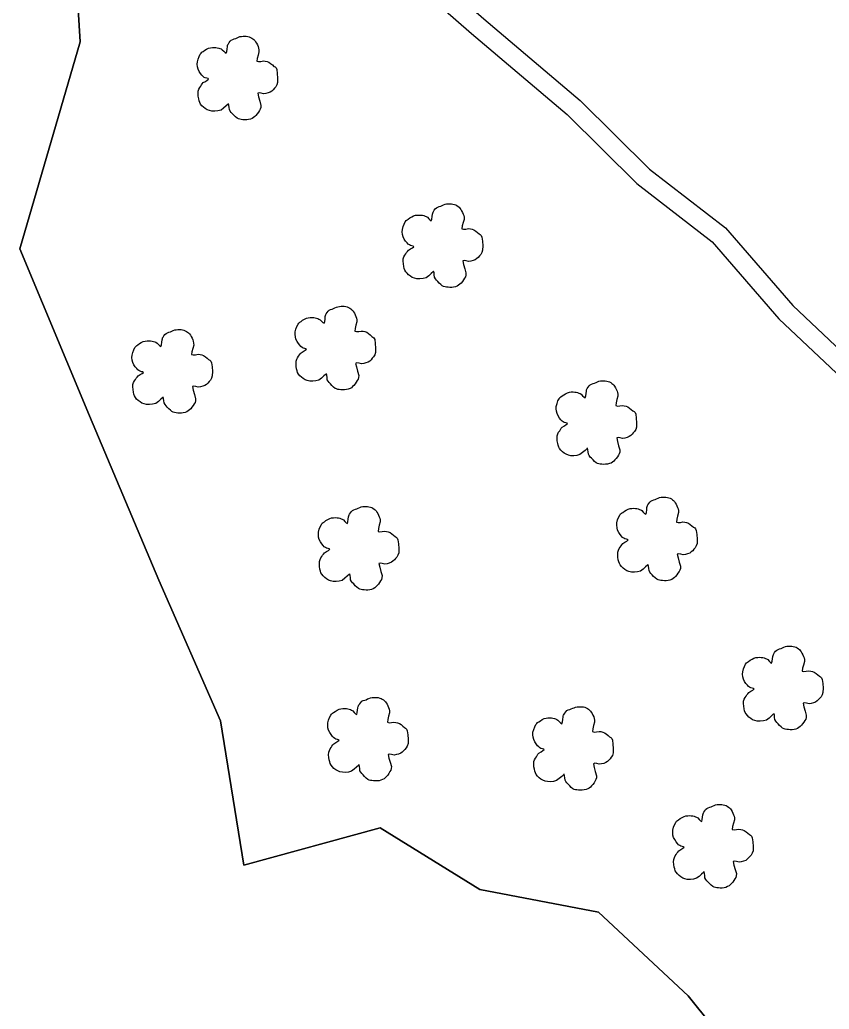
# Model space of a CAD drawing. Extents: x 730929 to 735129, y 7820181 to 7826121.
# Drawn here: x 732055.3 to 732223.7, y 7821801.5 to 7822007.4 of the extents above; entities that cross this region are included whole.
import ezdxf

# ---------------------------------------------------------------- set-up
doc = ezdxf.new("R2010")
doc.units = 0
doc.header["$MEASUREMENT"] = 0
doc.linetypes.add('CONTINUO', pattern=[0])
doc.linetypes.add('LIN0', pattern=[0])
for name, color, linetype in [('0114000475', 1, 'Continuous'), ('0114000475088', 5, 'Continuous'), ('RESERVA', 3, 'Continuous'), ('SIMBOLO ARVORE', 118, 'Continuous')]:
    doc.layers.add(name, color=color, linetype=linetype)

msp = doc.modelspace()

# ---------------------------------------------------------------- linework, layer by layer
at = {"layer": '0114000475'}
msp.add_lwpolyline([(732057.5, 7822173.48), (732067.92, 7822002.83), (732055.34, 7821959.7), (732069.81, 7821924.95), (732084.27, 7821890.78), (732097.07, 7821861.49), (732101.91, 7821831.47), (732130.32, 7821839.25), (732151, 7821826.38), (732175.71, 7821821.65), (732194.39, 7821804.29), (732220.49, 7821771.69), (732225.04, 7821748.82), (732261.54, 7821712.99), (732249.64, 7821670.68), (732220.85, 7821630.71), (732254.54, 7821576.17), (732293.44, 7821555.88), (732294.36, 7821538.18), (732306.06, 7821502.79), (732343.89, 7821482.33), (732391.54, 7821455.55), (732456.35, 7821426.55)], dxfattribs=at)
at = {"layer": '0114000475088', "linetype": 'CONTINUO', "flags": 128}
msp.add_lwpolyline([(732188.52, 7822107.78), (732149.63, 7822096.61), (732121.88, 7822087.84), (732102.39, 7822080.7), (732103.16, 7822077.84), (732106.54, 7822066.32), (732109.41, 7822060.33), (732112.45, 7822056.12), (732118.23, 7822041.94), (732132.13, 7822024.87), (732151.89, 7822007.58), (732171.86, 7821990.63), (732186.31, 7821976.31), (732202.11, 7821964.09), (732216.1, 7821947.93), (732231.33, 7821933.61), (732247.37, 7821921.41), (732267.63, 7821911.45), (732287.87, 7821906.22), (732308.46, 7821903.5), (732328.08, 7821901), (732343.45, 7821901.85), (732357.23, 7821904.57), (732373.42, 7821910.01), (732392.65, 7821918.06), (732414.31, 7821926.47), (732433.8, 7821931.62), (732453.25, 7821936.89), (732472.23, 7821942.43), (732491.03, 7821947.82), (732512.79, 7821954.65), (732526.77, 7821964.84), (732537.44, 7821979.72), (732547.45, 7821995.26), (732559.32, 7822011.61), (732572.44, 7822027.21), (732585.56, 7822041.41), (732592.36, 7822048.53), (732595.48, 7822052.09), (732594.73, 7822058.3), (732591.99, 7822062.49), (732588.33, 7822066.81), (732587.73, 7822067.08), (732584.51, 7822066.74), (732582.53, 7822065.85), (732577.83, 7822063.42), (732569.81, 7822058.67), (732567.39, 7822057.36), (732536.89, 7822046.43), (732503.14, 7822039.22), (732469.02, 7822032.57), (732435.54, 7822029.01), (732401.28, 7822027.75), (732368.07, 7822029.6), (732335.84, 7822035.54), (732303.8, 7822044.63), (732274.2, 7822061.83), (732246.77, 7822084.41), (732219.91, 7822107.92), (732212.18, 7822114.82)], close=True, dxfattribs=at)
at = {"layer": 'RESERVA', "linetype": 'Continuous'}
for points in [[(732456.35, 7821426.55), (732391.54, 7821455.55), (732343.89, 7821482.33), (732306.06, 7821502.79), (732294.36, 7821538.18), (732293.44, 7821555.88), (732254.54, 7821576.17), (732220.85, 7821630.71), (732249.64, 7821670.68), (732261.54, 7821712.99), (732225.04, 7821748.82), (732220.49, 7821771.69), (732194.39, 7821804.29), (732175.71, 7821821.65), (732151, 7821826.38), (732130.32, 7821839.25), (732101.91, 7821831.47), (732097.07, 7821861.49), (732084.27, 7821890.78), (732069.81, 7821924.95), (732055.34, 7821959.7), (732067.92, 7822002.83), (732057.5, 7822173.48)], [(732129.24, 7822022.08), (732149.27, 7822004.54), (732169.16, 7821987.68), (732183.67, 7821973.3), (732199.34, 7821961.17), (732213.21, 7821945.15), (732228.74, 7821930.55), (732245.26, 7821917.99), (732266.24, 7821907.68), (732287.11, 7821902.29), (732307.94, 7821899.53), (732327.94, 7821896.99), (732343.95, 7821897.87), (732358.26, 7821900.69), (732374.83, 7821906.26), (732394.14, 7821914.35), (732415.54, 7821922.66)]]:
    msp.add_lwpolyline(points, dxfattribs=at)
at = {"layer": 'SIMBOLO ARVORE', "linetype": 'LIN0', "elevation": 716.76, "flags": 128}
for points in [[(732098.69, 7821989.87), (732098.24, 7821989.48), (732097.74, 7821989.03), (732097.19, 7821988.61), (732096.55, 7821988.43), (732095.9, 7821988.36), (732095.28, 7821988.39), (732094.77, 7821988.5), (732094.32, 7821988.68), (732093.92, 7821988.92), (732093.54, 7821989.2), (732093.22, 7821989.52), (732092.95, 7821989.87), (732092.77, 7821990.19), (732092.64, 7821990.55), (732092.55, 7821990.95), (732092.47, 7821991.48), (732092.43, 7821992.03), (732092.44, 7821992.56), (732092.58, 7821992.94), (732092.76, 7821993.28), (732092.97, 7821993.57), (732093.12, 7821993.84), (732093.3, 7821994.08), (732093.51, 7821994.32), (732093.94, 7821994.59), (732094.33, 7821994.85), (732094.61, 7821995.07), (732094.49, 7821995.16), (732094.24, 7821995.22), (732093.91, 7821995.29), (732093.69, 7821995.42), (732093.46, 7821995.61), (732093.22, 7821995.86), (732092.93, 7821996.23), (732092.65, 7821996.66), (732092.41, 7821997.14), (732092.29, 7821997.63), (732092.24, 7821998.14), (732092.27, 7821998.66), (732092.42, 7821999.23), (732092.62, 7821999.78), (732092.85, 7822000.24), (732093.03, 7822000.49), (732093.23, 7822000.67), (732093.47, 7822000.81), (732093.81, 7822001.06), (732094.19, 7822001.3), (732094.59, 7822001.5), (732094.99, 7822001.6), (732095.39, 7822001.65), (732095.77, 7822001.66), (732096.1, 7822001.64), (732096.42, 7822001.59), (732096.71, 7822001.52), (732096.96, 7822001.44), (732097.21, 7822001.33), (732097.45, 7822001.18), (732097.75, 7822000.85), (732098.03, 7822000.58), (732098.27, 7822000.45), (732098.39, 7822000.82), (732098.46, 7822001.32), (732098.51, 7822001.84), (732098.56, 7822002.07), (732098.63, 7822002.24), (732098.72, 7822002.4), (732098.88, 7822002.66), (732099.09, 7822002.93), (732099.33, 7822003.17), (732099.62, 7822003.3), (732099.92, 7822003.41), (732100.24, 7822003.5), (732100.53, 7822003.64), (732100.82, 7822003.78), (732101.12, 7822003.89), (732101.45, 7822003.95), (732101.78, 7822003.98), (732102.12, 7822003.98), (732102.44, 7822003.97), (732102.76, 7822003.92), (732103.06, 7822003.85), (732103.34, 7822003.74), (732103.59, 7822003.61), (732103.83, 7822003.45), (732104.03, 7822003.27), (732104.22, 7822003.07), (732104.39, 7822002.83), (732104.58, 7822002.53), (732104.75, 7822002.2), (732104.89, 7822001.85), (732105.01, 7822001.53), (732105.08, 7822001.18), (732105.09, 7822000.76), (732104.89, 7822000.06), (732104.71, 7821999.38), (732104.63, 7821998.81), (732104.99, 7821998.71), (732105.47, 7821998.74), (732106, 7821998.83), (732106.39, 7821998.79), (732106.77, 7821998.7), (732107.13, 7821998.56), (732107.51, 7821998.3), (732107.87, 7821998.01), (732108.19, 7821997.71), (732108.44, 7821997.58), (732108.64, 7821997.38), (732108.78, 7821997.04), (732108.9, 7821996.2), (732108.96, 7821995.26), (732108.94, 7821994.36), (732108.78, 7821993.85), (732108.56, 7821993.46), (732108.28, 7821993.16), (732108.03, 7821992.84), (732107.74, 7821992.58), (732107.41, 7821992.36), (732106.98, 7821992.19), (732106.51, 7821992.06), (732106.04, 7821991.99), (732105.53, 7821992.13), (732105.11, 7821992.2), (732104.83, 7821992.1), (732104.98, 7821991.35), (732105.23, 7821990.47), (732105.47, 7821989.59), (732105.46, 7821989.14), (732105.35, 7821988.81), (732105.18, 7821988.52), (732104.97, 7821988.16), (732104.72, 7821987.82), (732104.46, 7821987.5), (732104.21, 7821987.25), (732103.95, 7821987.04), (732103.66, 7821986.87), (732103.3, 7821986.74), (732102.92, 7821986.65), (732102.53, 7821986.59), (732102.14, 7821986.58), (732101.76, 7821986.61), (732101.4, 7821986.66), (732101.11, 7821986.69), (732100.83, 7821986.77), (732100.56, 7821986.9), (732100.23, 7821987.18), (732099.9, 7821987.5), (732099.59, 7821987.85), (732099.33, 7821988.12), (732099.11, 7821988.39), (732098.94, 7821988.7), (732098.88, 7821989.17), (732098.83, 7821989.63), (732098.74, 7821990), (732098.74, 7821990)], [(732141.36, 7821954.99), (732140.91, 7821954.59), (732140.4, 7821954.14), (732139.85, 7821953.73), (732139.21, 7821953.55), (732138.57, 7821953.48), (732137.94, 7821953.5), (732137.44, 7821953.61), (732136.98, 7821953.79), (732136.58, 7821954.03), (732136.21, 7821954.32), (732135.88, 7821954.64), (732135.62, 7821954.98), (732135.43, 7821955.31), (732135.31, 7821955.67), (732135.22, 7821956.07), (732135.13, 7821956.6), (732135.09, 7821957.15), (732135.11, 7821957.67), (732135.24, 7821958.06), (732135.42, 7821958.39), (732135.63, 7821958.69), (732135.79, 7821958.95), (732135.96, 7821959.2), (732136.18, 7821959.44), (732136.6, 7821959.71), (732137, 7821959.97), (732137.28, 7821960.18), (732137.16, 7821960.27), (732136.9, 7821960.34), (732136.58, 7821960.41), (732136.36, 7821960.54), (732136.13, 7821960.72), (732135.89, 7821960.97), (732135.59, 7821961.35), (732135.31, 7821961.78), (732135.08, 7821962.25), (732134.95, 7821962.74), (732134.9, 7821963.25), (732134.93, 7821963.78), (732135.08, 7821964.35), (732135.28, 7821964.89), (732135.52, 7821965.36), (732135.7, 7821965.61), (732135.89, 7821965.78), (732136.13, 7821965.93), (732136.47, 7821966.18), (732136.85, 7821966.41), (732137.25, 7821966.61), (732137.65, 7821966.71), (732138.05, 7821966.76), (732138.43, 7821966.77), (732138.77, 7821966.76), (732139.08, 7821966.71), (732139.37, 7821966.64), (732139.63, 7821966.55), (732139.87, 7821966.44), (732140.12, 7821966.29), (732140.41, 7821965.97), (732140.69, 7821965.7), (732140.93, 7821965.57), (732141.05, 7821965.94), (732141.13, 7821966.44), (732141.18, 7821966.96), (732141.23, 7821967.18), (732141.29, 7821967.36), (732141.39, 7821967.51), (732141.55, 7821967.78), (732141.75, 7821968.04), (732142, 7821968.28), (732142.28, 7821968.42), (732142.59, 7821968.52), (732142.9, 7821968.62), (732143.19, 7821968.76), (732143.49, 7821968.89), (732143.79, 7821969.01), (732144.12, 7821969.07), (732144.45, 7821969.1), (732144.78, 7821969.1), (732145.11, 7821969.08), (732145.43, 7821969.04), (732145.73, 7821968.97), (732146, 7821968.86), (732146.26, 7821968.72), (732146.49, 7821968.56), (732146.7, 7821968.39), (732146.88, 7821968.19), (732147.06, 7821967.95), (732147.24, 7821967.65), (732147.41, 7821967.32), (732147.56, 7821966.97), (732147.67, 7821966.65), (732147.74, 7821966.3), (732147.75, 7821965.87), (732147.55, 7821965.18), (732147.37, 7821964.49), (732147.3, 7821963.92), (732147.65, 7821963.82), (732148.13, 7821963.86), (732148.66, 7821963.95), (732149.06, 7821963.9), (732149.43, 7821963.81), (732149.79, 7821963.67), (732150.18, 7821963.42), (732150.54, 7821963.13), (732150.86, 7821962.83), (732151.11, 7821962.7), (732151.3, 7821962.5), (732151.45, 7821962.16), (732151.57, 7821961.31), (732151.63, 7821960.38), (732151.61, 7821959.47), (732151.45, 7821958.96), (732151.22, 7821958.58), (732150.95, 7821958.27), (732150.7, 7821957.96), (732150.41, 7821957.69), (732150.08, 7821957.47), (732149.64, 7821957.3), (732149.17, 7821957.18), (732148.7, 7821957.11), (732148.2, 7821957.24), (732147.78, 7821957.32), (732147.5, 7821957.21), (732147.64, 7821956.47), (732147.89, 7821955.58), (732148.14, 7821954.71), (732148.12, 7821954.26), (732148.02, 7821953.92), (732147.84, 7821953.64), (732147.63, 7821953.28), (732147.39, 7821952.93), (732147.12, 7821952.62), (732146.88, 7821952.37), (732146.61, 7821952.16), (732146.32, 7821951.99), (732145.97, 7821951.85), (732145.58, 7821951.76), (732145.19, 7821951.71), (732144.8, 7821951.7), (732144.42, 7821951.73), (732144.07, 7821951.78), (732143.78, 7821951.81), (732143.5, 7821951.88), (732143.22, 7821952.01), (732142.9, 7821952.29), (732142.57, 7821952.62), (732142.26, 7821952.96), (732142, 7821953.23), (732141.78, 7821953.51), (732141.6, 7821953.82), (732141.55, 7821954.29), (732141.5, 7821954.74), (732141.4, 7821955.12), (732141.4, 7821955.12)], [(732119.05, 7821933.67), (732118.6, 7821933.27), (732118.1, 7821932.83), (732117.55, 7821932.41), (732116.91, 7821932.23), (732116.26, 7821932.16), (732115.64, 7821932.19), (732115.13, 7821932.3), (732114.68, 7821932.48), (732114.28, 7821932.72), (732113.91, 7821933), (732113.58, 7821933.32), (732113.31, 7821933.66), (732113.13, 7821933.99), (732113, 7821934.35), (732112.92, 7821934.75), (732112.83, 7821935.28), (732112.79, 7821935.83), (732112.81, 7821936.36), (732112.94, 7821936.74), (732113.12, 7821937.08), (732113.33, 7821937.37), (732113.48, 7821937.64), (732113.66, 7821937.88), (732113.88, 7821938.12), (732114.3, 7821938.39), (732114.69, 7821938.65), (732114.98, 7821938.86), (732114.85, 7821938.95), (732114.6, 7821939.02), (732114.28, 7821939.09), (732114.05, 7821939.22), (732113.82, 7821939.41), (732113.59, 7821939.66), (732113.29, 7821940.03), (732113.01, 7821940.46), (732112.78, 7821940.94), (732112.65, 7821941.42), (732112.6, 7821941.93), (732112.63, 7821942.46), (732112.78, 7821943.03), (732112.98, 7821943.57), (732113.22, 7821944.04), (732113.39, 7821944.29), (732113.59, 7821944.46), (732113.83, 7821944.61), (732114.17, 7821944.86), (732114.55, 7821945.09), (732114.95, 7821945.3), (732115.35, 7821945.4), (732115.75, 7821945.45), (732116.13, 7821945.45), (732116.47, 7821945.44), (732116.78, 7821945.39), (732117.07, 7821945.32), (732117.33, 7821945.24), (732117.57, 7821945.12), (732117.81, 7821944.98), (732118.11, 7821944.65), (732118.39, 7821944.38), (732118.63, 7821944.25), (732118.75, 7821944.62), (732118.82, 7821945.12), (732118.88, 7821945.64), (732118.93, 7821945.87), (732118.99, 7821946.04), (732119.08, 7821946.19), (732119.25, 7821946.46), (732119.45, 7821946.73), (732119.69, 7821946.97), (732119.98, 7821947.1), (732120.28, 7821947.21), (732120.6, 7821947.3), (732120.89, 7821947.44), (732121.18, 7821947.58), (732121.49, 7821947.69), (732121.81, 7821947.75), (732122.15, 7821947.78), (732122.48, 7821947.78), (732122.81, 7821947.77), (732123.12, 7821947.72), (732123.42, 7821947.65), (732123.7, 7821947.54), (732123.95, 7821947.41), (732124.19, 7821947.24), (732124.39, 7821947.07), (732124.58, 7821946.87), (732124.76, 7821946.63), (732124.94, 7821946.33), (732125.11, 7821946), (732125.25, 7821945.65), (732125.37, 7821945.33), (732125.44, 7821944.98), (732125.45, 7821944.55), (732125.25, 7821943.86), (732125.07, 7821943.18), (732125, 7821942.61), (732125.35, 7821942.51), (732125.83, 7821942.54), (732126.36, 7821942.63), (732126.76, 7821942.58), (732127.13, 7821942.5), (732127.49, 7821942.36), (732127.87, 7821942.1), (732128.23, 7821941.81), (732128.56, 7821941.51), (732128.8, 7821941.38), (732129, 7821941.18), (732129.15, 7821940.84), (732129.27, 7821940), (732129.32, 7821939.06), (732129.31, 7821938.16), (732129.15, 7821937.65), (732128.92, 7821937.26), (732128.65, 7821936.96), (732128.39, 7821936.64), (732128.11, 7821936.38), (732127.77, 7821936.16), (732127.34, 7821935.98), (732126.87, 7821935.86), (732126.4, 7821935.79), (732125.9, 7821935.92), (732125.47, 7821936), (732125.19, 7821935.9), (732125.34, 7821935.15), (732125.59, 7821934.27), (732125.84, 7821933.39), (732125.82, 7821932.94), (732125.71, 7821932.6), (732125.54, 7821932.32), (732125.33, 7821931.96), (732125.09, 7821931.62), (732124.82, 7821931.3), (732124.57, 7821931.05), (732124.31, 7821930.84), (732124.02, 7821930.67), (732123.66, 7821930.54), (732123.28, 7821930.44), (732122.89, 7821930.39), (732122.5, 7821930.38), (732122.12, 7821930.41), (732121.77, 7821930.46), (732121.47, 7821930.49), (732121.2, 7821930.57), (732120.92, 7821930.7), (732120.59, 7821930.97), (732120.27, 7821931.3), (732119.96, 7821931.65), (732119.7, 7821931.91), (732119.48, 7821932.19), (732119.3, 7821932.5), (732119.24, 7821932.97), (732119.19, 7821933.42), (732119.1, 7821933.8), (732119.1, 7821933.8)], [(732085.11, 7821928.82), (732084.66, 7821928.43), (732084.16, 7821927.98), (732083.61, 7821927.56), (732082.97, 7821927.39), (732082.33, 7821927.32), (732081.7, 7821927.34), (732081.2, 7821927.45), (732080.74, 7821927.63), (732080.34, 7821927.87), (732079.97, 7821928.15), (732079.64, 7821928.47), (732079.38, 7821928.82), (732079.19, 7821929.15), (732079.06, 7821929.5), (732078.98, 7821929.91), (732078.89, 7821930.44), (732078.85, 7821930.99), (732078.87, 7821931.51), (732079, 7821931.9), (732079.18, 7821932.23), (732079.39, 7821932.52), (732079.54, 7821932.79), (732079.72, 7821933.04), (732079.94, 7821933.27), (732080.36, 7821933.55), (732080.76, 7821933.8), (732081.04, 7821934.02), (732080.92, 7821934.11), (732080.66, 7821934.17), (732080.34, 7821934.24), (732080.11, 7821934.38), (732079.89, 7821934.56), (732079.65, 7821934.81), (732079.35, 7821935.18), (732079.07, 7821935.61), (732078.84, 7821936.09), (732078.71, 7821936.58), (732078.66, 7821937.09), (732078.69, 7821937.61), (732078.84, 7821938.19), (732079.04, 7821938.73), (732079.28, 7821939.2), (732079.46, 7821939.44), (732079.65, 7821939.62), (732079.89, 7821939.77), (732080.23, 7821940.01), (732080.61, 7821940.25), (732081.01, 7821940.45), (732081.41, 7821940.55), (732081.81, 7821940.6), (732082.19, 7821940.61), (732082.53, 7821940.59), (732082.84, 7821940.55), (732083.13, 7821940.47), (732083.39, 7821940.39), (732083.63, 7821940.28), (732083.88, 7821940.13), (732084.17, 7821939.81), (732084.45, 7821939.53), (732084.69, 7821939.4), (732084.81, 7821939.78), (732084.89, 7821940.28), (732084.94, 7821940.79), (732084.99, 7821941.02), (732085.05, 7821941.19), (732085.15, 7821941.35), (732085.31, 7821941.62), (732085.51, 7821941.88), (732085.75, 7821942.12), (732086.04, 7821942.26), (732086.35, 7821942.36), (732086.66, 7821942.45), (732086.95, 7821942.6), (732087.25, 7821942.73), (732087.55, 7821942.85), (732087.88, 7821942.91), (732088.21, 7821942.94), (732088.54, 7821942.94), (732088.87, 7821942.92), (732089.18, 7821942.88), (732089.48, 7821942.8), (732089.76, 7821942.7), (732090.02, 7821942.56), (732090.25, 7821942.4), (732090.46, 7821942.23), (732090.64, 7821942.02), (732090.82, 7821941.79), (732091, 7821941.49), (732091.17, 7821941.16), (732091.32, 7821940.8), (732091.43, 7821940.49), (732091.5, 7821940.13), (732091.51, 7821939.71), (732091.31, 7821939.02), (732091.13, 7821938.33), (732091.06, 7821937.76), (732091.41, 7821937.66), (732091.89, 7821937.7), (732092.42, 7821937.78), (732092.82, 7821937.74), (732093.19, 7821937.65), (732093.55, 7821937.51), (732093.94, 7821937.26), (732094.29, 7821936.97), (732094.62, 7821936.67), (732094.86, 7821936.53), (732095.06, 7821936.33), (732095.21, 7821935.99), (732095.33, 7821935.15), (732095.39, 7821934.21), (732095.37, 7821933.31), (732095.21, 7821932.8), (732094.98, 7821932.41), (732094.71, 7821932.11), (732094.46, 7821931.8), (732094.17, 7821931.53), (732093.84, 7821931.31), (732093.4, 7821931.14), (732092.93, 7821931.02), (732092.46, 7821930.94), (732091.96, 7821931.08), (732091.53, 7821931.15), (732091.26, 7821931.05), (732091.4, 7821930.31), (732091.65, 7821929.42), (732091.9, 7821928.55), (732091.88, 7821928.1), (732091.78, 7821927.76), (732091.6, 7821927.48), (732091.39, 7821927.12), (732091.15, 7821926.77), (732090.88, 7821926.46), (732090.64, 7821926.21), (732090.37, 7821925.99), (732090.08, 7821925.82), (732089.73, 7821925.69), (732089.34, 7821925.6), (732088.95, 7821925.55), (732088.56, 7821925.54), (732088.18, 7821925.56), (732087.83, 7821925.61), (732087.53, 7821925.65), (732087.26, 7821925.72), (732086.98, 7821925.85), (732086.65, 7821926.13), (732086.33, 7821926.45), (732086.02, 7821926.8), (732085.76, 7821927.07), (732085.54, 7821927.35), (732085.36, 7821927.66), (732085.31, 7821928.12), (732085.25, 7821928.58), (732085.16, 7821928.95), (732085.16, 7821928.95)], [(732173.35, 7821918.16), (732172.9, 7821917.77), (732172.4, 7821917.32), (732171.85, 7821916.9), (732171.21, 7821916.73), (732170.56, 7821916.66), (732169.94, 7821916.68), (732169.44, 7821916.79), (732168.98, 7821916.97), (732168.58, 7821917.21), (732168.21, 7821917.5), (732167.88, 7821917.81), (732167.62, 7821918.16), (732167.43, 7821918.49), (732167.3, 7821918.85), (732167.22, 7821919.25), (732167.13, 7821919.78), (732167.09, 7821920.33), (732167.11, 7821920.85), (732167.24, 7821921.24), (732167.42, 7821921.57), (732167.63, 7821921.87), (732167.78, 7821922.13), (732167.96, 7821922.38), (732168.18, 7821922.61), (732168.6, 7821922.89), (732169, 7821923.14), (732169.28, 7821923.36), (732169.16, 7821923.45), (732168.9, 7821923.51), (732168.58, 7821923.58), (732168.35, 7821923.72), (732168.13, 7821923.9), (732167.89, 7821924.15), (732167.59, 7821924.52), (732167.31, 7821924.96), (732167.08, 7821925.43), (732166.95, 7821925.92), (732166.9, 7821926.43), (732166.93, 7821926.95), (732167.08, 7821927.53), (732167.28, 7821928.07), (732167.52, 7821928.54), (732167.69, 7821928.79), (732167.89, 7821928.96), (732168.13, 7821929.11), (732168.47, 7821929.35), (732168.85, 7821929.59), (732169.25, 7821929.79), (732169.65, 7821929.89), (732170.05, 7821929.94), (732170.43, 7821929.95), (732170.77, 7821929.93), (732171.08, 7821929.89), (732171.37, 7821929.82), (732171.63, 7821929.73), (732171.87, 7821929.62), (732172.12, 7821929.47), (732172.41, 7821929.15), (732172.69, 7821928.87), (732172.93, 7821928.74), (732173.05, 7821929.12), (732173.13, 7821929.62), (732173.18, 7821930.13), (732173.23, 7821930.36), (732173.29, 7821930.53), (732173.38, 7821930.69), (732173.55, 7821930.96), (732173.75, 7821931.22), (732173.99, 7821931.46), (732174.28, 7821931.6), (732174.59, 7821931.7), (732174.9, 7821931.8), (732175.19, 7821931.94), (732175.49, 7821932.07), (732175.79, 7821932.19), (732176.11, 7821932.25), (732176.45, 7821932.28), (732176.78, 7821932.28), (732177.11, 7821932.26), (732177.42, 7821932.22), (732177.72, 7821932.15), (732178, 7821932.04), (732178.26, 7821931.9), (732178.49, 7821931.74), (732178.7, 7821931.57), (732178.88, 7821931.36), (732179.06, 7821931.13), (732179.24, 7821930.83), (732179.41, 7821930.5), (732179.56, 7821930.14), (732179.67, 7821929.83), (732179.74, 7821929.47), (732179.75, 7821929.05), (732179.55, 7821928.36), (732179.37, 7821927.67), (732179.3, 7821927.1), (732179.65, 7821927), (732180.13, 7821927.04), (732180.66, 7821927.12), (732181.06, 7821927.08), (732181.43, 7821926.99), (732181.79, 7821926.85), (732182.17, 7821926.6), (732182.53, 7821926.31), (732182.86, 7821926.01), (732183.1, 7821925.87), (732183.3, 7821925.68), (732183.45, 7821925.34), (732183.57, 7821924.49), (732183.63, 7821923.55), (732183.61, 7821922.65), (732183.45, 7821922.14), (732183.22, 7821921.75), (732182.95, 7821921.45), (732182.7, 7821921.14), (732182.41, 7821920.87), (732182.08, 7821920.65), (732181.64, 7821920.48), (732181.17, 7821920.36), (732180.7, 7821920.28), (732180.2, 7821920.42), (732179.77, 7821920.49), (732179.49, 7821920.39), (732179.64, 7821919.65), (732179.89, 7821918.76), (732180.14, 7821917.89), (732180.12, 7821917.44), (732180.02, 7821917.1), (732179.84, 7821916.82), (732179.63, 7821916.46), (732179.39, 7821916.11), (732179.12, 7821915.8), (732178.88, 7821915.55), (732178.61, 7821915.34), (732178.32, 7821915.16), (732177.97, 7821915.03), (732177.58, 7821914.94), (732177.19, 7821914.89), (732176.8, 7821914.88), (732176.42, 7821914.9), (732176.07, 7821914.95), (732175.77, 7821914.99), (732175.5, 7821915.06), (732175.22, 7821915.19), (732174.89, 7821915.47), (732174.57, 7821915.8), (732174.26, 7821916.14), (732174, 7821916.41), (732173.78, 7821916.69), (732173.6, 7821917), (732173.55, 7821917.47), (732173.49, 7821917.92), (732173.4, 7821918.29), (732173.4, 7821918.29)], [(732185.96, 7821893.94), (732185.51, 7821893.55), (732185.01, 7821893.1), (732184.46, 7821892.68), (732183.82, 7821892.5), (732183.17, 7821892.43), (732182.55, 7821892.46), (732182.04, 7821892.57), (732181.59, 7821892.75), (732181.19, 7821892.99), (732180.81, 7821893.27), (732180.49, 7821893.59), (732180.22, 7821893.94), (732180.04, 7821894.26), (732179.91, 7821894.62), (732179.82, 7821895.02), (732179.74, 7821895.55), (732179.7, 7821896.1), (732179.71, 7821896.63), (732179.85, 7821897.01), (732180.03, 7821897.35), (732180.24, 7821897.64), (732180.39, 7821897.91), (732180.57, 7821898.15), (732180.78, 7821898.39), (732181.21, 7821898.66), (732181.6, 7821898.92), (732181.88, 7821899.14), (732181.76, 7821899.23), (732181.51, 7821899.29), (732181.18, 7821899.36), (732180.96, 7821899.49), (732180.73, 7821899.68), (732180.49, 7821899.93), (732180.2, 7821900.3), (732179.92, 7821900.73), (732179.68, 7821901.21), (732179.56, 7821901.7), (732179.51, 7821902.21), (732179.54, 7821902.73), (732179.69, 7821903.3), (732179.89, 7821903.85), (732180.12, 7821904.31), (732180.3, 7821904.56), (732180.5, 7821904.74), (732180.74, 7821904.88), (732181.08, 7821905.13), (732181.46, 7821905.37), (732181.86, 7821905.57), (732182.26, 7821905.67), (732182.66, 7821905.72), (732183.04, 7821905.73), (732183.37, 7821905.71), (732183.69, 7821905.66), (732183.98, 7821905.59), (732184.23, 7821905.51), (732184.48, 7821905.4), (732184.72, 7821905.25), (732185.02, 7821904.92), (732185.3, 7821904.65), (732185.54, 7821904.52), (732185.66, 7821904.89), (732185.73, 7821905.39), (732185.78, 7821905.91), (732185.83, 7821906.14), (732185.9, 7821906.31), (732185.99, 7821906.47), (732186.15, 7821906.73), (732186.36, 7821907), (732186.6, 7821907.24), (732186.89, 7821907.37), (732187.19, 7821907.48), (732187.51, 7821907.57), (732187.8, 7821907.71), (732188.09, 7821907.85), (732188.39, 7821907.96), (732188.72, 7821908.02), (732189.05, 7821908.05), (732189.39, 7821908.05), (732189.71, 7821908.04), (732190.03, 7821907.99), (732190.33, 7821907.92), (732190.61, 7821907.81), (732190.86, 7821907.68), (732191.1, 7821907.52), (732191.3, 7821907.34), (732191.49, 7821907.14), (732191.66, 7821906.9), (732191.85, 7821906.6), (732192.02, 7821906.27), (732192.16, 7821905.92), (732192.28, 7821905.6), (732192.35, 7821905.25), (732192.36, 7821904.83), (732192.16, 7821904.13), (732191.98, 7821903.45), (732191.9, 7821902.88), (732192.26, 7821902.78), (732192.74, 7821902.81), (732193.27, 7821902.9), (732193.66, 7821902.86), (732194.04, 7821902.77), (732194.4, 7821902.63), (732194.78, 7821902.37), (732195.14, 7821902.08), (732195.46, 7821901.78), (732195.71, 7821901.65), (732195.91, 7821901.45), (732196.05, 7821901.11), (732196.17, 7821900.27), (732196.23, 7821899.33), (732196.21, 7821898.43), (732196.05, 7821897.92), (732195.83, 7821897.53), (732195.55, 7821897.23), (732195.3, 7821896.91), (732195.01, 7821896.65), (732194.68, 7821896.43), (732194.25, 7821896.25), (732193.78, 7821896.13), (732193.31, 7821896.06), (732192.8, 7821896.2), (732192.38, 7821896.27), (732192.1, 7821896.17), (732192.25, 7821895.42), (732192.5, 7821894.54), (732192.74, 7821893.66), (732192.73, 7821893.21), (732192.62, 7821892.88), (732192.45, 7821892.59), (732192.24, 7821892.23), (732191.99, 7821891.89), (732191.73, 7821891.57), (732191.48, 7821891.32), (732191.22, 7821891.11), (732190.93, 7821890.94), (732190.57, 7821890.81), (732190.19, 7821890.72), (732189.8, 7821890.66), (732189.41, 7821890.65), (732189.03, 7821890.68), (732188.67, 7821890.73), (732188.38, 7821890.76), (732188.1, 7821890.84), (732187.83, 7821890.97), (732187.5, 7821891.25), (732187.17, 7821891.57), (732186.86, 7821891.92), (732186.6, 7821892.19), (732186.38, 7821892.46), (732186.21, 7821892.77), (732186.15, 7821893.24), (732186.1, 7821893.69), (732186.01, 7821894.07), (732186.01, 7821894.07)], [(732123.9, 7821892), (732123.45, 7821891.61), (732122.95, 7821891.16), (732122.4, 7821890.74), (732121.76, 7821890.57), (732121.11, 7821890.5), (732120.49, 7821890.52), (732119.98, 7821890.63), (732119.53, 7821890.81), (732119.13, 7821891.05), (732118.75, 7821891.33), (732118.43, 7821891.65), (732118.16, 7821892), (732117.98, 7821892.33), (732117.85, 7821892.68), (732117.76, 7821893.08), (732117.68, 7821893.62), (732117.64, 7821894.17), (732117.66, 7821894.69), (732117.79, 7821895.08), (732117.97, 7821895.41), (732118.18, 7821895.7), (732118.33, 7821895.97), (732118.51, 7821896.22), (732118.73, 7821896.45), (732119.15, 7821896.73), (732119.54, 7821896.98), (732119.83, 7821897.2), (732119.7, 7821897.29), (732119.45, 7821897.35), (732119.13, 7821897.42), (732118.9, 7821897.55), (732118.67, 7821897.74), (732118.44, 7821897.99), (732118.14, 7821898.36), (732117.86, 7821898.79), (732117.62, 7821899.27), (732117.5, 7821899.76), (732117.45, 7821900.27), (732117.48, 7821900.79), (732117.63, 7821901.37), (732117.83, 7821901.91), (732118.06, 7821902.38), (732118.24, 7821902.62), (732118.44, 7821902.8), (732118.68, 7821902.94), (732119.02, 7821903.19), (732119.4, 7821903.43), (732119.8, 7821903.63), (732120.2, 7821903.73), (732120.6, 7821903.78), (732120.98, 7821903.79), (732121.32, 7821903.77), (732121.63, 7821903.73), (732121.92, 7821903.65), (732122.18, 7821903.57), (732122.42, 7821903.46), (732122.66, 7821903.31), (732122.96, 7821902.99), (732123.24, 7821902.71), (732123.48, 7821902.58), (732123.6, 7821902.95), (732123.67, 7821903.46), (732123.72, 7821903.97), (732123.78, 7821904.2), (732123.84, 7821904.37), (732123.93, 7821904.53), (732124.1, 7821904.79), (732124.3, 7821905.06), (732124.54, 7821905.3), (732124.83, 7821905.43), (732125.13, 7821905.54), (732125.45, 7821905.63), (732125.74, 7821905.77), (732126.03, 7821905.91), (732126.33, 7821906.03), (732126.66, 7821906.09), (732127, 7821906.12), (732127.33, 7821906.12), (732127.66, 7821906.1), (732127.97, 7821906.05), (732128.27, 7821905.98), (732128.55, 7821905.87), (732128.8, 7821905.74), (732129.04, 7821905.58), (732129.24, 7821905.4), (732129.43, 7821905.2), (732129.61, 7821904.96), (732129.79, 7821904.66), (732129.96, 7821904.33), (732130.1, 7821903.98), (732130.22, 7821903.67), (732130.29, 7821903.31), (732130.3, 7821902.89), (732130.1, 7821902.19), (732129.92, 7821901.51), (732129.85, 7821900.94), (732130.2, 7821900.84), (732130.68, 7821900.88), (732131.21, 7821900.96), (732131.6, 7821900.92), (732131.98, 7821900.83), (732132.34, 7821900.69), (732132.72, 7821900.44), (732133.08, 7821900.15), (732133.4, 7821899.85), (732133.65, 7821899.71), (732133.85, 7821899.51), (732133.99, 7821899.17), (732134.11, 7821898.33), (732134.17, 7821897.39), (732134.15, 7821896.49), (732134, 7821895.98), (732133.77, 7821895.59), (732133.5, 7821895.29), (732133.24, 7821894.98), (732132.96, 7821894.71), (732132.62, 7821894.49), (732132.19, 7821894.32), (732131.72, 7821894.19), (732131.25, 7821894.12), (732130.74, 7821894.26), (732130.32, 7821894.33), (732130.04, 7821894.23), (732130.19, 7821893.48), (732130.44, 7821892.6), (732130.69, 7821891.72), (732130.67, 7821891.28), (732130.56, 7821890.94), (732130.39, 7821890.66), (732130.18, 7821890.29), (732129.93, 7821889.95), (732129.67, 7821889.64), (732129.42, 7821889.38), (732129.16, 7821889.17), (732128.87, 7821889), (732128.51, 7821888.87), (732128.13, 7821888.78), (732127.74, 7821888.72), (732127.35, 7821888.72), (732126.97, 7821888.74), (732126.61, 7821888.79), (732126.32, 7821888.83), (732126.05, 7821888.9), (732125.77, 7821889.03), (732125.44, 7821889.31), (732125.11, 7821889.63), (732124.81, 7821889.98), (732124.55, 7821890.25), (732124.32, 7821890.53), (732124.15, 7821890.83), (732124.09, 7821891.3), (732124.04, 7821891.76), (732123.95, 7821892.13), (732123.95, 7821892.13)], [(732212.14, 7821862.93), (732211.69, 7821862.54), (732211.19, 7821862.09), (732210.64, 7821861.67), (732210, 7821861.5), (732209.35, 7821861.43), (732208.73, 7821861.45), (732208.22, 7821861.56), (732207.77, 7821861.74), (732207.37, 7821861.98), (732206.99, 7821862.26), (732206.67, 7821862.58), (732206.4, 7821862.93), (732206.22, 7821863.26), (732206.09, 7821863.61), (732206, 7821864.01), (732205.92, 7821864.55), (732205.88, 7821865.1), (732205.9, 7821865.62), (732206.03, 7821866.01), (732206.21, 7821866.34), (732206.42, 7821866.63), (732206.57, 7821866.9), (732206.75, 7821867.15), (732206.97, 7821867.38), (732207.39, 7821867.66), (732207.78, 7821867.91), (732208.06, 7821868.13), (732207.94, 7821868.22), (732207.69, 7821868.28), (732207.37, 7821868.35), (732207.14, 7821868.48), (732206.91, 7821868.67), (732206.68, 7821868.92), (732206.38, 7821869.29), (732206.1, 7821869.72), (732205.86, 7821870.2), (732205.74, 7821870.69), (732205.69, 7821871.2), (732205.72, 7821871.72), (732205.87, 7821872.3), (732206.07, 7821872.84), (732206.3, 7821873.31), (732206.48, 7821873.55), (732206.68, 7821873.73), (732206.92, 7821873.87), (732207.26, 7821874.12), (732207.64, 7821874.36), (732208.04, 7821874.56), (732208.44, 7821874.66), (732208.84, 7821874.71), (732209.22, 7821874.72), (732209.56, 7821874.7), (732209.87, 7821874.66), (732210.16, 7821874.58), (732210.42, 7821874.5), (732210.66, 7821874.39), (732210.9, 7821874.24), (732211.2, 7821873.92), (732211.48, 7821873.64), (732211.72, 7821873.51), (732211.84, 7821873.89), (732211.91, 7821874.39), (732211.96, 7821874.9), (732212.02, 7821875.13), (732212.08, 7821875.3), (732212.17, 7821875.46), (732212.34, 7821875.72), (732212.54, 7821875.99), (732212.78, 7821876.23), (732213.07, 7821876.37), (732213.37, 7821876.47), (732213.69, 7821876.56), (732213.98, 7821876.7), (732214.27, 7821876.84), (732214.57, 7821876.96), (732214.9, 7821877.02), (732215.24, 7821877.05), (732215.57, 7821877.05), (732215.9, 7821877.03), (732216.21, 7821876.99), (732216.51, 7821876.91), (732216.79, 7821876.8), (732217.04, 7821876.67), (732217.28, 7821876.51), (732217.48, 7821876.33), (732217.67, 7821876.13), (732217.85, 7821875.89), (732218.03, 7821875.59), (732218.2, 7821875.26), (732218.34, 7821874.91), (732218.46, 7821874.6), (732218.53, 7821874.24), (732218.54, 7821873.82), (732218.34, 7821873.12), (732218.16, 7821872.44), (732218.09, 7821871.87), (732218.44, 7821871.77), (732218.92, 7821871.81), (732219.45, 7821871.89), (732219.84, 7821871.85), (732220.22, 7821871.76), (732220.58, 7821871.62), (732220.96, 7821871.37), (732221.32, 7821871.08), (732221.64, 7821870.78), (732221.89, 7821870.64), (732222.09, 7821870.44), (732222.23, 7821870.1), (732222.35, 7821869.26), (732222.41, 7821868.32), (732222.39, 7821867.42), (732222.24, 7821866.91), (732222.01, 7821866.52), (732221.74, 7821866.22), (732221.48, 7821865.91), (732221.2, 7821865.64), (732220.86, 7821865.42), (732220.43, 7821865.25), (732219.96, 7821865.12), (732219.49, 7821865.05), (732218.98, 7821865.19), (732218.56, 7821865.26), (732218.28, 7821865.16), (732218.43, 7821864.41), (732218.68, 7821863.53), (732218.93, 7821862.65), (732218.91, 7821862.21), (732218.8, 7821861.87), (732218.63, 7821861.59), (732218.42, 7821861.22), (732218.17, 7821860.88), (732217.91, 7821860.57), (732217.66, 7821860.31), (732217.4, 7821860.1), (732217.11, 7821859.93), (732216.75, 7821859.8), (732216.37, 7821859.71), (732215.98, 7821859.65), (732215.59, 7821859.65), (732215.21, 7821859.67), (732214.85, 7821859.72), (732214.56, 7821859.76), (732214.29, 7821859.83), (732214.01, 7821859.96), (732213.68, 7821860.24), (732213.35, 7821860.56), (732213.05, 7821860.91), (732212.78, 7821861.18), (732212.56, 7821861.46), (732212.39, 7821861.76), (732212.33, 7821862.23), (732212.28, 7821862.69), (732212.19, 7821863.06), (732212.19, 7821863.06)], [(732125.84, 7821852.27), (732125.39, 7821851.88), (732124.89, 7821851.43), (732124.34, 7821851.01), (732123.7, 7821850.84), (732123.05, 7821850.77), (732122.43, 7821850.79), (732121.92, 7821850.9), (732121.47, 7821851.08), (732121.07, 7821851.32), (732120.69, 7821851.6), (732120.37, 7821851.92), (732120.1, 7821852.27), (732119.92, 7821852.6), (732119.79, 7821852.95), (732119.7, 7821853.36), (732119.62, 7821853.89), (732119.58, 7821854.44), (732119.6, 7821854.96), (732119.73, 7821855.35), (732119.91, 7821855.68), (732120.12, 7821855.97), (732120.27, 7821856.24), (732120.45, 7821856.49), (732120.67, 7821856.72), (732121.09, 7821857), (732121.48, 7821857.25), (732121.76, 7821857.47), (732121.64, 7821857.56), (732121.39, 7821857.62), (732121.06, 7821857.69), (732120.84, 7821857.83), (732120.61, 7821858.01), (732120.38, 7821858.26), (732120.08, 7821858.63), (732119.8, 7821859.06), (732119.56, 7821859.54), (732119.44, 7821860.03), (732119.39, 7821860.54), (732119.42, 7821861.06), (732119.57, 7821861.64), (732119.77, 7821862.18), (732120, 7821862.65), (732120.18, 7821862.89), (732120.38, 7821863.07), (732120.62, 7821863.22), (732120.96, 7821863.46), (732121.34, 7821863.7), (732121.74, 7821863.9), (732122.14, 7821864), (732122.54, 7821864.05), (732122.92, 7821864.06), (732123.26, 7821864.04), (732123.57, 7821864), (732123.86, 7821863.92), (732124.12, 7821863.84), (732124.36, 7821863.73), (732124.6, 7821863.58), (732124.9, 7821863.26), (732125.18, 7821862.98), (732125.42, 7821862.85), (732125.54, 7821863.23), (732125.61, 7821863.73), (732125.66, 7821864.24), (732125.72, 7821864.47), (732125.78, 7821864.64), (732125.87, 7821864.8), (732126.03, 7821865.06), (732126.24, 7821865.33), (732126.48, 7821865.57), (732126.77, 7821865.71), (732127.07, 7821865.81), (732127.39, 7821865.9), (732127.68, 7821866.05), (732127.97, 7821866.18), (732128.27, 7821866.3), (732128.6, 7821866.36), (732128.94, 7821866.39), (732129.27, 7821866.39), (732129.6, 7821866.37), (732129.91, 7821866.33), (732130.21, 7821866.25), (732130.49, 7821866.15), (732130.74, 7821866.01), (732130.98, 7821865.85), (732131.18, 7821865.68), (732131.37, 7821865.47), (732131.55, 7821865.24), (732131.73, 7821864.94), (732131.9, 7821864.61), (732132.04, 7821864.25), (732132.16, 7821863.94), (732132.23, 7821863.58), (732132.24, 7821863.16), (732132.04, 7821862.47), (732131.86, 7821861.78), (732131.79, 7821861.21), (732132.14, 7821861.11), (732132.62, 7821861.15), (732133.15, 7821861.23), (732133.54, 7821861.19), (732133.92, 7821861.1), (732134.28, 7821860.96), (732134.66, 7821860.71), (732135.02, 7821860.42), (732135.34, 7821860.12), (732135.59, 7821859.98), (732135.79, 7821859.78), (732135.93, 7821859.44), (732136.05, 7821858.6), (732136.11, 7821857.66), (732136.09, 7821856.76), (732135.94, 7821856.25), (732135.71, 7821855.86), (732135.44, 7821855.56), (732135.18, 7821855.25), (732134.89, 7821854.98), (732134.56, 7821854.76), (732134.13, 7821854.59), (732133.66, 7821854.47), (732133.19, 7821854.39), (732132.68, 7821854.53), (732132.26, 7821854.6), (732131.98, 7821854.5), (732132.13, 7821853.75), (732132.38, 7821852.87), (732132.63, 7821851.99), (732132.61, 7821851.55), (732132.5, 7821851.21), (732132.33, 7821850.93), (732132.12, 7821850.57), (732131.87, 7821850.22), (732131.61, 7821849.91), (732131.36, 7821849.66), (732131.1, 7821849.44), (732130.81, 7821849.27), (732130.45, 7821849.14), (732130.07, 7821849.05), (732129.68, 7821848.99), (732129.29, 7821848.99), (732128.91, 7821849.01), (732128.55, 7821849.06), (732128.26, 7821849.1), (732127.98, 7821849.17), (732127.71, 7821849.3), (732127.38, 7821849.58), (732127.05, 7821849.9), (732126.74, 7821850.25), (732126.48, 7821850.52), (732126.26, 7821850.8), (732126.09, 7821851.11), (732126.03, 7821851.57), (732125.98, 7821852.03), (732125.89, 7821852.4), (732125.89, 7821852.4)], [(732168.51, 7821850.34), (732168.06, 7821849.94), (732167.55, 7821849.49), (732167, 7821849.07), (732166.36, 7821848.9), (732165.72, 7821848.83), (732165.09, 7821848.85), (732164.59, 7821848.96), (732164.14, 7821849.14), (732163.73, 7821849.38), (732163.36, 7821849.67), (732163.03, 7821849.99), (732162.77, 7821850.33), (732162.59, 7821850.66), (732162.46, 7821851.02), (732162.37, 7821851.42), (732162.28, 7821851.95), (732162.24, 7821852.5), (732162.26, 7821853.02), (732162.39, 7821853.41), (732162.58, 7821853.74), (732162.78, 7821854.04), (732162.94, 7821854.3), (732163.11, 7821854.55), (732163.33, 7821854.79), (732163.75, 7821855.06), (732164.15, 7821855.31), (732164.43, 7821855.53), (732164.31, 7821855.62), (732164.05, 7821855.68), (732163.73, 7821855.75), (732163.51, 7821855.89), (732163.28, 7821856.07), (732163.04, 7821856.32), (732162.74, 7821856.69), (732162.46, 7821857.13), (732162.23, 7821857.6), (732162.1, 7821858.09), (732162.05, 7821858.6), (732162.08, 7821859.12), (732162.23, 7821859.7), (732162.44, 7821860.24), (732162.67, 7821860.71), (732162.85, 7821860.96), (732163.05, 7821861.13), (732163.28, 7821861.28), (732163.62, 7821861.53), (732164, 7821861.76), (732164.4, 7821861.96), (732164.81, 7821862.06), (732165.2, 7821862.11), (732165.58, 7821862.12), (732165.92, 7821862.1), (732166.23, 7821862.06), (732166.52, 7821861.99), (732166.78, 7821861.9), (732167.03, 7821861.79), (732167.27, 7821861.64), (732167.56, 7821861.32), (732167.84, 7821861.04), (732168.08, 7821860.91), (732168.2, 7821861.29), (732168.28, 7821861.79), (732168.33, 7821862.31), (732168.38, 7821862.53), (732168.44, 7821862.7), (732168.54, 7821862.86), (732168.7, 7821863.13), (732168.9, 7821863.39), (732169.15, 7821863.63), (732169.43, 7821863.77), (732169.74, 7821863.87), (732170.05, 7821863.97), (732170.34, 7821864.11), (732170.64, 7821864.24), (732170.94, 7821864.36), (732171.27, 7821864.42), (732171.6, 7821864.45), (732171.93, 7821864.45), (732172.26, 7821864.43), (732172.58, 7821864.39), (732172.88, 7821864.32), (732173.15, 7821864.21), (732173.41, 7821864.07), (732173.64, 7821863.91), (732173.85, 7821863.74), (732174.04, 7821863.54), (732174.21, 7821863.3), (732174.4, 7821863), (732174.56, 7821862.67), (732174.71, 7821862.31), (732174.82, 7821862), (732174.89, 7821861.64), (732174.9, 7821861.22), (732174.7, 7821860.53), (732174.52, 7821859.84), (732174.45, 7821859.27), (732174.8, 7821859.17), (732175.29, 7821859.21), (732175.82, 7821859.29), (732176.21, 7821859.25), (732176.58, 7821859.16), (732176.94, 7821859.02), (732177.33, 7821858.77), (732177.69, 7821858.48), (732178.01, 7821858.18), (732178.26, 7821858.04), (732178.45, 7821857.85), (732178.6, 7821857.51), (732178.72, 7821856.66), (732178.78, 7821855.73), (732178.76, 7821854.82), (732178.6, 7821854.31), (732178.37, 7821853.92), (732178.1, 7821853.62), (732177.85, 7821853.31), (732177.56, 7821853.04), (732177.23, 7821852.82), (732176.79, 7821852.65), (732176.32, 7821852.53), (732175.85, 7821852.46), (732175.35, 7821852.59), (732174.93, 7821852.66), (732174.65, 7821852.56), (732174.79, 7821851.82), (732175.04, 7821850.93), (732175.29, 7821850.06), (732175.27, 7821849.61), (732175.17, 7821849.27), (732175, 7821848.99), (732174.78, 7821848.63), (732174.54, 7821848.28), (732174.27, 7821847.97), (732174.03, 7821847.72), (732173.76, 7821847.51), (732173.47, 7821847.34), (732173.12, 7821847.2), (732172.73, 7821847.11), (732172.34, 7821847.06), (732171.95, 7821847.05), (732171.57, 7821847.07), (732171.22, 7821847.12), (732170.93, 7821847.16), (732170.65, 7821847.23), (732170.38, 7821847.36), (732170.05, 7821847.64), (732169.72, 7821847.97), (732169.41, 7821848.31), (732169.15, 7821848.58), (732168.93, 7821848.86), (732168.75, 7821849.17), (732168.7, 7821849.64), (732168.65, 7821850.09), (732168.55, 7821850.46), (732168.55, 7821850.46)], [(732197.6, 7821829.99), (732197.15, 7821829.59), (732196.64, 7821829.14), (732196.09, 7821828.73), (732195.45, 7821828.55), (732194.81, 7821828.48), (732194.18, 7821828.5), (732193.68, 7821828.61), (732193.23, 7821828.79), (732192.82, 7821829.03), (732192.45, 7821829.32), (732192.12, 7821829.64), (732191.86, 7821829.98), (732191.68, 7821830.31), (732191.55, 7821830.67), (732191.46, 7821831.07), (732191.37, 7821831.6), (732191.33, 7821832.15), (732191.35, 7821832.67), (732191.48, 7821833.06), (732191.67, 7821833.39), (732191.87, 7821833.69), (732192.03, 7821833.95), (732192.2, 7821834.2), (732192.42, 7821834.44), (732192.84, 7821834.71), (732193.24, 7821834.97), (732193.52, 7821835.18), (732193.4, 7821835.27), (732193.14, 7821835.34), (732192.82, 7821835.41), (732192.6, 7821835.54), (732192.37, 7821835.72), (732192.13, 7821835.97), (732191.84, 7821836.35), (732191.55, 7821836.78), (732191.32, 7821837.25), (732191.19, 7821837.74), (732191.14, 7821838.25), (732191.17, 7821838.78), (732191.32, 7821839.35), (732191.53, 7821839.89), (732191.76, 7821840.36), (732191.94, 7821840.61), (732192.14, 7821840.78), (732192.37, 7821840.93), (732192.71, 7821841.18), (732193.09, 7821841.41), (732193.49, 7821841.61), (732193.9, 7821841.71), (732194.29, 7821841.76), (732194.67, 7821841.77), (732195.01, 7821841.76), (732195.32, 7821841.71), (732195.61, 7821841.64), (732195.87, 7821841.55), (732196.12, 7821841.44), (732196.36, 7821841.29), (732196.65, 7821840.97), (732196.93, 7821840.7), (732197.17, 7821840.57), (732197.29, 7821840.94), (732197.37, 7821841.44), (732197.42, 7821841.96), (732197.47, 7821842.18), (732197.53, 7821842.36), (732197.63, 7821842.51), (732197.79, 7821842.78), (732197.99, 7821843.04), (732198.24, 7821843.28), (732198.52, 7821843.42), (732198.83, 7821843.52), (732199.14, 7821843.62), (732199.43, 7821843.76), (732199.73, 7821843.89), (732200.03, 7821844.01), (732200.36, 7821844.07), (732200.69, 7821844.1), (732201.02, 7821844.1), (732201.35, 7821844.08), (732201.67, 7821844.04), (732201.97, 7821843.97), (732202.24, 7821843.86), (732202.5, 7821843.72), (732202.73, 7821843.56), (732202.94, 7821843.39), (732203.13, 7821843.19), (732203.3, 7821842.95), (732203.49, 7821842.65), (732203.65, 7821842.32), (732203.8, 7821841.97), (732203.91, 7821841.65), (732203.98, 7821841.3), (732203.99, 7821840.87), (732203.79, 7821840.18), (732203.61, 7821839.49), (732203.54, 7821838.92), (732203.89, 7821838.82), (732204.38, 7821838.86), (732204.91, 7821838.95), (732205.3, 7821838.9), (732205.67, 7821838.81), (732206.03, 7821838.67), (732206.42, 7821838.42), (732206.78, 7821838.13), (732207.1, 7821837.83), (732207.35, 7821837.7), (732207.54, 7821837.5), (732207.69, 7821837.16), (732207.81, 7821836.31), (732207.87, 7821835.38), (732207.85, 7821834.47), (732207.69, 7821833.96), (732207.46, 7821833.58), (732207.19, 7821833.27), (732206.94, 7821832.96), (732206.65, 7821832.69), (732206.32, 7821832.47), (732205.88, 7821832.3), (732205.41, 7821832.18), (732204.94, 7821832.11), (732204.44, 7821832.24), (732204.02, 7821832.32), (732203.74, 7821832.21), (732203.88, 7821831.47), (732204.13, 7821830.58), (732204.38, 7821829.71), (732204.36, 7821829.26), (732204.26, 7821828.92), (732204.09, 7821828.64), (732203.87, 7821828.28), (732203.63, 7821827.93), (732203.36, 7821827.62), (732203.12, 7821827.37), (732202.85, 7821827.16), (732202.56, 7821826.99), (732202.21, 7821826.85), (732201.82, 7821826.76), (732201.43, 7821826.71), (732201.04, 7821826.7), (732200.66, 7821826.73), (732200.31, 7821826.78), (732200.02, 7821826.81), (732199.74, 7821826.88), (732199.47, 7821827.01), (732199.14, 7821827.29), (732198.81, 7821827.62), (732198.5, 7821827.96), (732198.24, 7821828.23), (732198.02, 7821828.51), (732197.84, 7821828.82), (732197.79, 7821829.29), (732197.74, 7821829.74), (732197.64, 7821830.12), (732197.64, 7821830.12)]]:
    msp.add_lwpolyline(points, dxfattribs=at)

doc.saveas('drawing.dxf')
